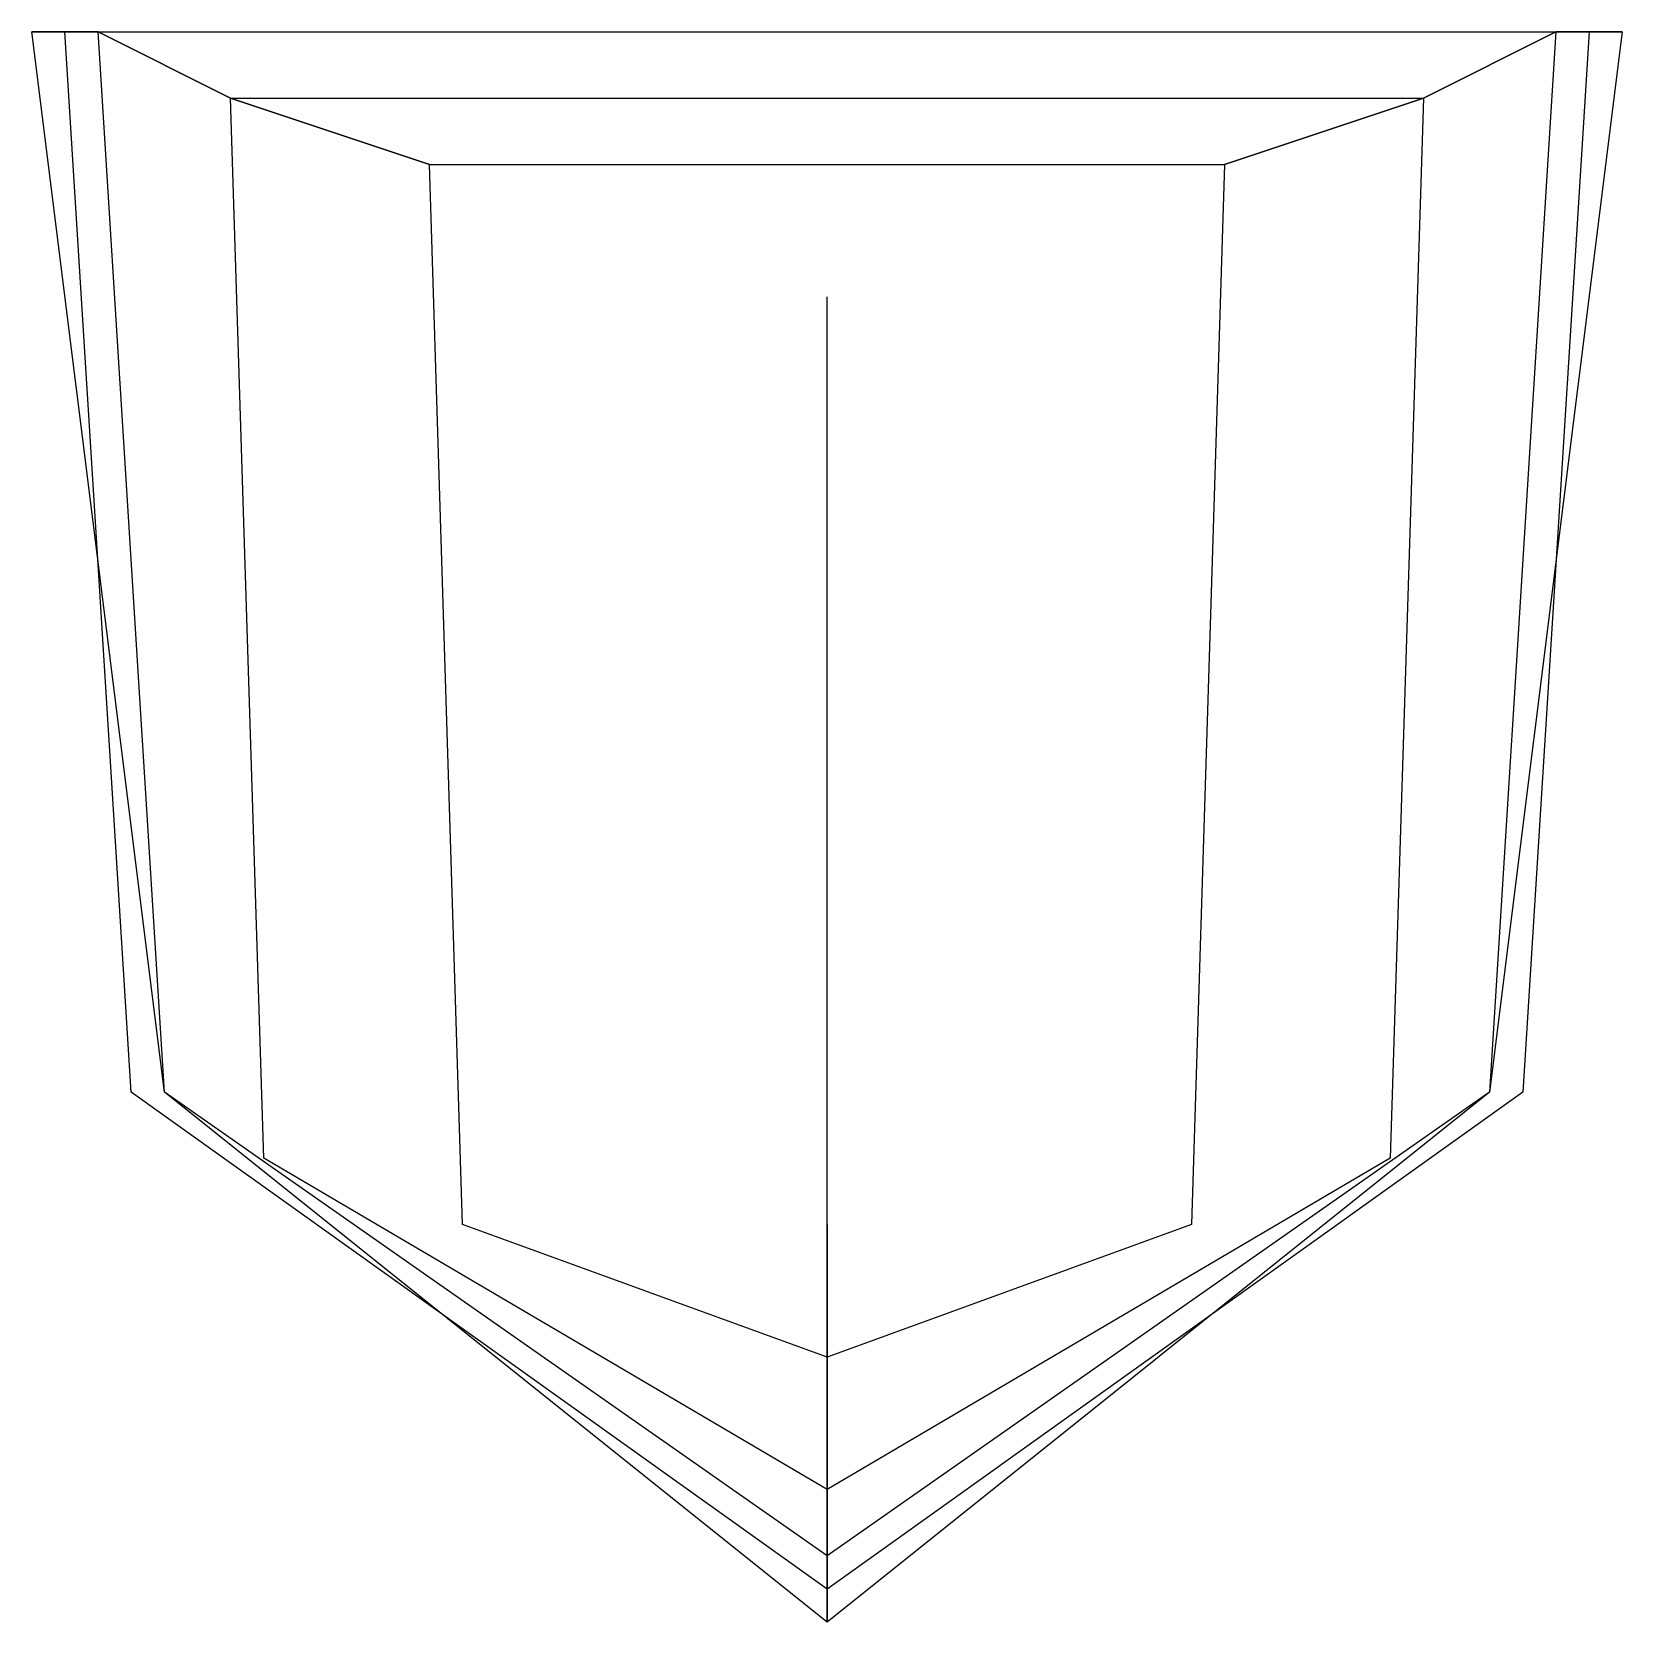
# Model space of a CAD drawing. Header units: inches. Extents: x -12 to 12, y -8 to 16.
import ezdxf

# ---------------------------------------------------------------- set-up
doc = ezdxf.new("R2010")
doc.units = ezdxf.units.IN
doc.layers.get('0').update_dxf_attribs({"linetype": 'CONTINUOUS'})

msp = doc.modelspace()

# ---------------------------------------------------------------- linework, layer by layer
for p, q in [((-10, 0, 96), (-12, 16, 96)), ((-12, 16, 96), (0, 16, 96)), ((-11.5, 16, 76.8), (-12, 16, 96)), ((-12, 16, 96), (-11.5, 16, 115.2)), ((-10.5, 0, 76.8), (-11.5, 16, 76.8)), ((-11.5, 16, 76.8), (0, 16, 76.8)), ((-10.5, 0, 115.2), (-11.5, 16, 115.2)), ((-11.5, 16, 115.2), (0, 16, 115.2)), ((-11, 16, 57.6), (-11.5, 16, 76.8)), ((-11.5, 16, 115.2), (-11, 16, 134.4)), ((-10, 0, 57.6), (-11, 16, 57.6)), ((-11, 16, 57.6), (0, 16, 57.6)), ((-10, 0, 134.4), (-11, 16, 134.4)), ((-11, 16, 134.4), (0, 16, 134.4)), ((-9, 15, 38.4), (-11, 16, 57.6)), ((-11, 16, 134.4), (-9, 15, 153.6)), ((0, 16, 57.6), (11, 16, 57.6)), ((0, 16, 76.8), (11.5, 16, 76.8)), ((0, 16, 96), (12, 16, 96)), ((0, 16, 115.2), (11.5, 16, 115.2)), ((0, 16, 134.4), (11, 16, 134.4)), ((9, 15, 38.4), (11, 16, 57.6)), ((11, 16, 134.4), (9, 15, 153.6)), ((11, 16, 57.6), (10, 0, 57.6)), ((12, 16, 96), (10, 0, 96)), ((11, 16, 134.4), (10, 0, 134.4)), ((11.5, 16, 76.8), (10.5, 0, 76.8)), ((11.5, 16, 115.2), (10.5, 0, 115.2)), ((11, 16, 57.6), (11.5, 16, 76.8)), ((11.5, 16, 115.2), (11, 16, 134.4)), ((11.5, 16, 76.8), (12, 16, 96)), ((12, 16, 96), (11.5, 16, 115.2)), ((-8.5, -1, 38.4), (-9, 15, 38.4)), ((-9, 15, 38.4), (0, 15, 38.4)), ((-8.5, -1, 153.6), (-9, 15, 153.6)), ((-9, 15, 153.6), (0, 15, 153.6)), ((-6, 14, 19.2), (-9, 15, 38.4)), ((-9, 15, 153.6), (-6, 14, 172.8)), ((0, 15, 38.4), (9, 15, 38.4)), ((0, 15, 153.6), (9, 15, 153.6)), ((6, 14, 19.2), (9, 15, 38.4)), ((9, 15, 153.6), (6, 14, 172.8)), ((9, 15, 38.4), (8.5, -1, 38.4)), ((9, 15, 153.6), (8.5, -1, 153.6)), ((-5.5, -2, 19.2), (-6, 14, 19.2)), ((-6, 14, 19.2), (0, 14, 19.2)), ((-5.5, -2, 172.8), (-6, 14, 172.8)), ((-6, 14, 172.8), (0, 14, 172.8)), ((0, 14, 19.2), (6, 14, 19.2)), ((0, 14, 172.8), (6, 14, 172.8)), ((6, 14, 19.2), (5.5, -2, 19.2)), ((6, 14, 172.8), (5.5, -2, 172.8)), ((0, -2), (0, 12)), ((0, -2, 192), (0, 12, 192)), ((0, -7.5, 76.8), (-10.5, 0, 76.8)), ((0, -7.5, 115.2), (-10.5, 0, 115.2)), ((0, -7, 57.6), (-10, 0, 57.6)), ((0, -8, 96), (-10, 0, 96)), ((0, -7, 134.4), (-10, 0, 134.4)), ((10, 0, 57.6), (0, -7, 57.6)), ((10.5, 0, 76.8), (0, -7.5, 76.8)), ((10, 0, 96), (0, -8, 96)), ((10.5, 0, 115.2), (0, -7.5, 115.2)), ((10, 0, 134.4), (0, -7, 134.4)), ((0, -6, 38.4), (-8.5, -1, 38.4)), ((0, -6, 153.6), (-8.5, -1, 153.6)), ((8.5, -1, 38.4), (0, -6, 38.4)), ((8.5, -1, 153.6), (0, -6, 153.6)), ((0, -4, 19.2), (-5.5, -2, 19.2)), ((0, -4, 172.8), (-5.5, -2, 172.8)), ((5.5, -2, 19.2), (0, -4, 19.2)), ((5.5, -2, 172.8), (0, -4, 172.8)), ((0, -2), (0, -4, 19.2)), ((0, -4, 172.8), (0, -2, 192)), ((0, -4, 19.2), (0, -6, 38.4)), ((0, -6, 153.6), (0, -4, 172.8)), ((0, -6, 38.4), (0, -7, 57.6)), ((0, -7, 134.4), (0, -6, 153.6)), ((0, -7, 57.6), (0, -7.5, 76.8)), ((0, -7.5, 115.2), (0, -7, 134.4)), ((0, -7.5, 76.8), (0, -8, 96)), ((0, -8, 96), (0, -7.5, 115.2))]:
    msp.add_line(p, q)

doc.saveas('drawing.dxf')
